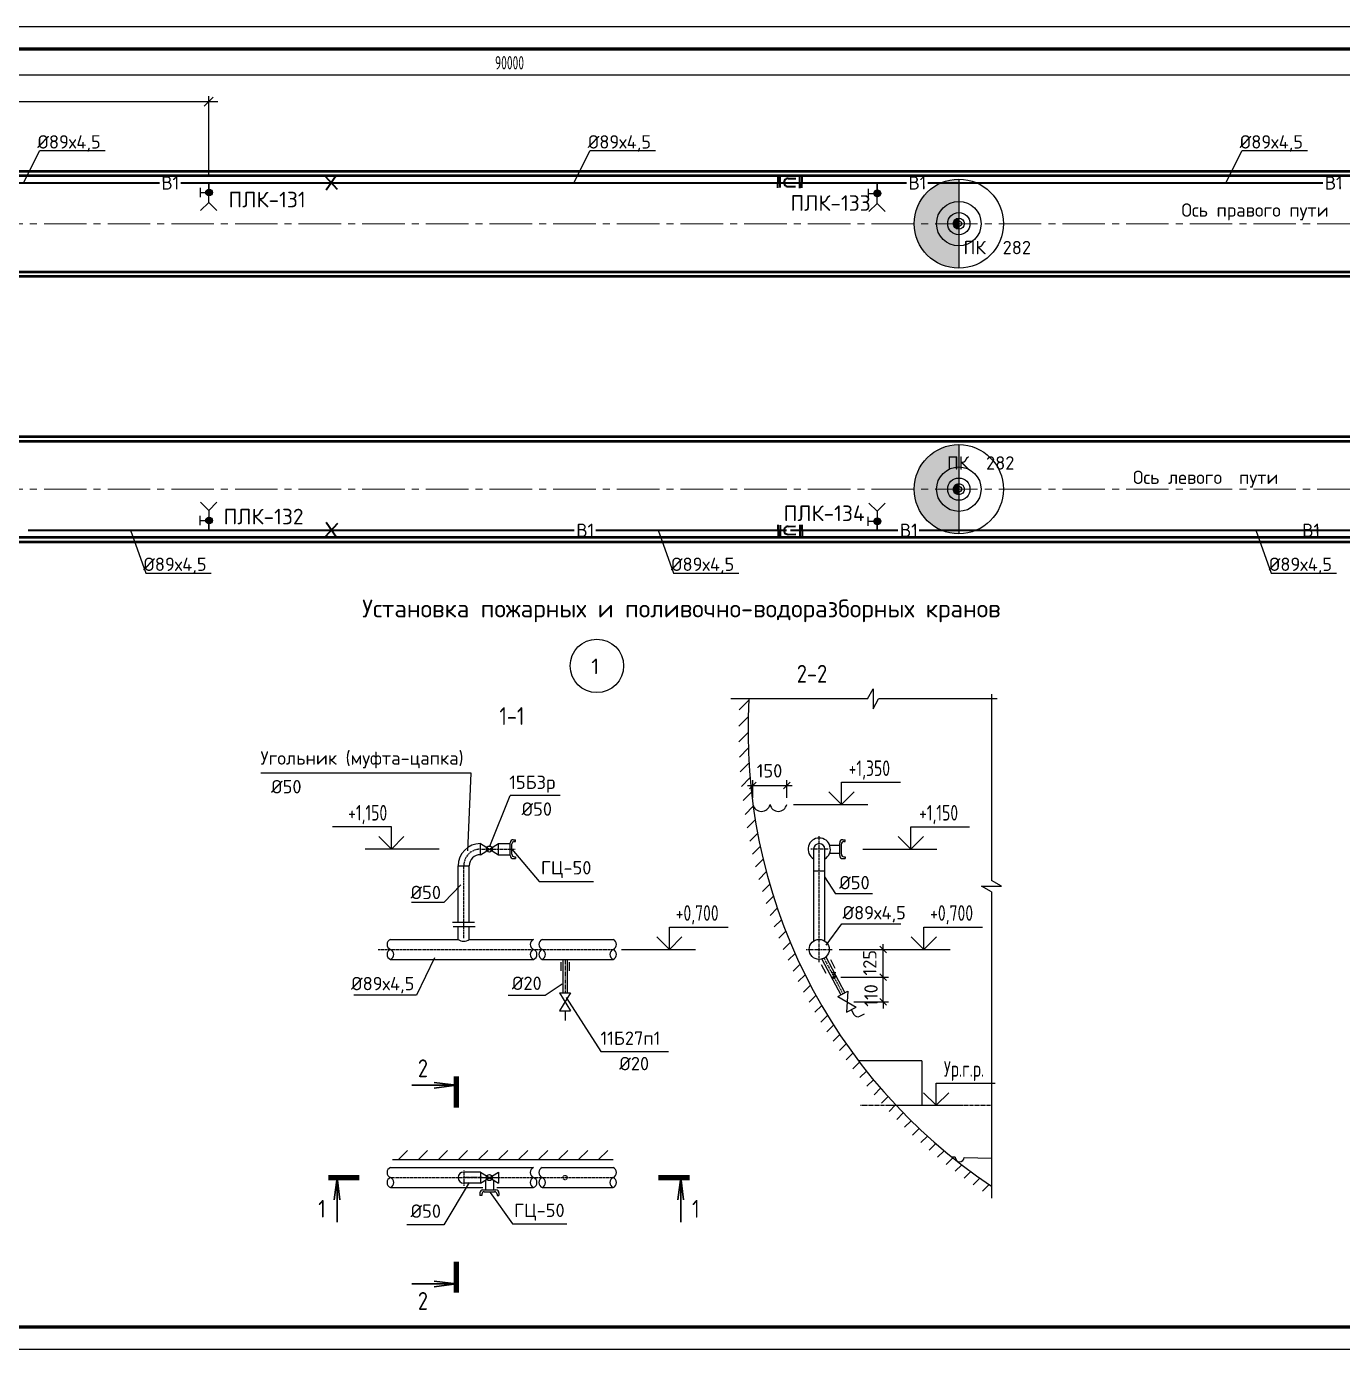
# Paper-space layout 'л2-л8' of a CAD drawing. Header units: millimetres. Extents: x 10032 to 18918, y -3051 to 627.
# Drawn here: x 10471.6 to 10767, y -2516.3 to -2219.3 of the extents above; entities that cross this region are included whole.
import ezdxf
from ezdxf.enums import TextEntityAlignment as Align

# ---------------------------------------------------------------- set-up
doc = ezdxf.new("R2010")
doc.units = ezdxf.units.MM
doc.header["$LTSCALE"] = 0.5
for name, pattern in [('CENTER', [2, 1.25, -0.25, 0.25, -0.25]), ('CENTER2', [28.575, 19.05, -3.175, 3.175, -3.175]), ('HIDDEN', [0.375, 0.25, -0.125])]:
    doc.linetypes.add(name, pattern=pattern)
for name, color, linetype in [('0 @ 1', 7, 'Continuous'), ('1_NADPIS', 7, 'Continuous'), ('3_Текст', 7, 'Continuous'), ('DIZAIN', 30, 'Continuous'), ('FORMAT', 7, 'Continuous'), ('OTMETKI', 2, 'Continuous'), ('ВК_конструкции', 7, 'Continuous'), ('ВК_надписи', 7, 'Continuous'), ('ВК_отметки', 9, 'Continuous'), ('ВК_сети', 4, 'Continuous'), ('ГТ_ПК', 2, 'Continuous'), ('ГТ_ПК @ 0.25', 2, 'Continuous'), ('ГТ_ПК @ 0.5', 2, 'Continuous'), ('ГТ_ПК @ 1', 2, 'Continuous'), ('ГТ_ПК @ 2', 2, 'Continuous'), ('ГТ_ПК @ 4', 2, 'Continuous')]:
    doc.layers.add(name, color=color, linetype=linetype)
for name, color, linetype, lineweight in [('1_fragment_plan', 7, 'Continuous', 30), ('1_PK500', 5, 'Continuous', 35), ('А_Конструкции', 4, 'Continuous', 50), ('АР_Оси', 242, 'CENTER2', 18)]:
    doc.layers.add(name, color=color, linetype=linetype, lineweight=lineweight)
doc.styles.add('ROMANS', font='romans.shx', dxfattribs={"width": 0.8, "height": 1.75})
doc.styles.add('RS-3-08', font='romans.shx', dxfattribs={"width": 0.8, "height": 3})
doc.styles.add('RS-30-06', font='romans.shx', dxfattribs={"width": 0.6, "height": 3})
doc.styles.add('Стандарт ММП', font='isocpeur.ttf')
doc.dimstyles.new('M1000', dxfattribs={"dimtxt": 3, "dimasz": 2, "dimexe": 1.2, "dimexo": 1.5, "dimgap": 1.3, "dimtad": 1, "dimdec": 0, "dimlfac": 1000, "dimrnd": 1, "dimzin": 0, "dimdsep": 46, "dimtxsty": 'RS-3-08', "dimblk1": 'OBLIQUE', "dimblk2": 'OBLIQUE', "dimsah": 1, "dimcen": 0, "dimdle": 1.2, "dimadec": 0, "dimazin": 0, "dimtfac": 1, "dimtdec": 0, "dimtmove": 2, "dimatfit": 3, "dimldrblk": 'ARCHTICK', "dimfxl": 1, "dimtolj": 1, "dimtzin": 0, "dimarcsym": 0})
doc.dimstyles.new('M200$0', dxfattribs={"dimscale": 0, "dimtxt": 3, "dimasz": 2, "dimexe": 1.2, "dimexo": 1.5, "dimgap": 1.2, "dimtad": 1, "dimdec": 0, "dimlfac": 200, "dimrnd": 1, "dimzin": 0, "dimdsep": 46, "dimtxsty": 'RS-30-06', "dimblk1": 'OBLIQUE', "dimblk2": 'OBLIQUE', "dimsah": 1, "dimcen": 2.5, "dimdle": 2, "dimclrt": 9, "dimadec": 0, "dimazin": 0, "dimtfac": 1, "dimtdec": 0, "dimtmove": 2, "dimatfit": 3, "dimldrblk": 'OBLIQUE', "dimfxl": 1.2, "dimtolj": 1, "dimtzin": 0, "dimarcsym": 0})

# ---------------------------------------------------------------- blocks, each defined once
blk = doc.blocks.new('ПК')
at = {"layer": 'ГТ_ПК'}
blk.add_hatch(color=0, dxfattribs=at).paths.add_polyline_path([(0, -2.5, 0.414214), (2.5, 0, 0.414214), (0, 2.5)])
at = {"layer": 'ГТ_ПК', "color": 0}
blk.add_line((0, -2.5), (0, 2.5), dxfattribs=at)
blk.add_circle((0, 0), 2.5, dxfattribs=at)
blk = doc.blocks.new('*U632')
at = {"layer": 'ГТ_ПК @ 0.25', "extrusion": (9.32183e-09, 7.72587e-22, 1), "xscale": 0.250000000000006, "yscale": 0.2500000000000053, "zscale": 0.2500000000000053, "rotation": 180}
blk.add_blockref('ПК', (10680.92, -2263.52, 0), dxfattribs=at)
at = {"layer": 'ГТ_ПК @ 0.5', "extrusion": (9.32183e-09, 7.72587e-22, 1), "xscale": 0.5000000000000187, "yscale": 0.5000000000000173, "zscale": 0.5000000000000173, "rotation": 180}
blk.add_blockref('ПК', (10680.92, -2263.52, 0), dxfattribs=at)
at = {"layer": 'ГТ_ПК @ 1', "extrusion": (9.32183e-09, 7.72587e-22, 1), "rotation": 179.9999999999641}
blk.add_blockref('ПК', (10680.92, -2263.52, 0), dxfattribs=at)
at = {"layer": 'ГТ_ПК @ 2', "extrusion": (9.32183e-09, 7.72587e-22, 1), "xscale": 2.000000000000075, "yscale": 2.000000000000069, "zscale": 2.000000000000069, "rotation": 180}
blk.add_blockref('ПК', (10680.92, -2263.52, 0), dxfattribs=at)
at = {"layer": 'ГТ_ПК @ 4', "extrusion": (9.32183e-09, 7.72587e-22, 1), "xscale": 4.000000000000096, "yscale": 4.000000000000085, "zscale": 4.000000000000085, "rotation": 180}
blk.add_blockref('ПК', (10680.92, -2263.52, 0), dxfattribs=at)
blk = doc.blocks.new('*U634')
at = {"layer": 'ГТ_ПК @ 0.25', "extrusion": (9.32183e-09, 7.72587e-22, 1), "xscale": 0.250000000000006, "yscale": 0.2500000000000053, "zscale": 0.2500000000000053, "rotation": 180}
blk.add_blockref('ПК', (10680.92, -2323.12, 0), dxfattribs=at)
at = {"layer": 'ГТ_ПК @ 0.5', "extrusion": (9.32183e-09, 7.72587e-22, 1), "xscale": 0.5000000000000187, "yscale": 0.5000000000000173, "zscale": 0.5000000000000173, "rotation": 180}
blk.add_blockref('ПК', (10680.92, -2323.12, 0), dxfattribs=at)
at = {"layer": 'ГТ_ПК @ 1', "extrusion": (9.32183e-09, 7.72587e-22, 1), "rotation": 179.9999999999641}
blk.add_blockref('ПК', (10680.92, -2323.12, 0), dxfattribs=at)
at = {"layer": 'ГТ_ПК @ 2', "extrusion": (9.32183e-09, 7.72587e-22, 1), "xscale": 2.000000000000075, "yscale": 2.000000000000069, "zscale": 2.000000000000069, "rotation": 180}
blk.add_blockref('ПК', (10680.92, -2323.12, 0), dxfattribs=at)
at = {"layer": 'ГТ_ПК @ 4', "extrusion": (9.32183e-09, 7.72587e-22, 1), "xscale": 4.000000000000096, "yscale": 4.000000000000085, "zscale": 4.000000000000085, "rotation": 180}
blk.add_blockref('ПК', (10680.92, -2323.12, 0), dxfattribs=at)
blk = doc.blocks.new('*U437')
at = {"layer": 'FORMAT', "color": 7, "lineweight": 25}
blk.add_lwpolyline([(0, 0), (0, 297), (1892, 297), (1892, 0), (0, 0)], dxfattribs=at)
at = {"layer": 'FORMAT', "color": 7, "lineweight": 60}
blk.add_lwpolyline([(20, 5), (20, 292), (1887, 292), (1887, 5), (20, 5)], dxfattribs=at)
blk = doc.blocks.new('RAZ')
at = {"layer": '1_fragment_plan'}
for q in [(4.96, 5.65), (4.96, 4.35), (10, 5)]:
    blk.add_line((0, 5), q, dxfattribs=at)
at = {"layer": '1_fragment_plan', "color": 4, "const_width": 1.2}
blk.add_lwpolyline([(0, 6.99), (0, 0)], dxfattribs=at)
blk = doc.blocks.new('_raznl')
at = {"layer": 'DIZAIN', "rotation": 90}
blk.add_blockref('RAZ', (0, 0), dxfattribs=at)
at = {"layer": 'DIZAIN', "color": 4, "style": 'ROMANS', "width": 0.8, "flags": 4}
blk.add_attdef('N', text='', height=4, dxfattribs=at).set_placement((-7.55, 5), align=Align.RIGHT)
blk = doc.blocks.new('_razpv')
at = {"layer": 'DIZAIN', "xscale": -1}
blk.add_blockref('RAZ', (0, 0), dxfattribs=at)
at = {"layer": 'DIZAIN', "color": 4, "style": 'ROMANS', "width": 0.8, "flags": 4}
blk.add_attdef('N', text='', height=4, dxfattribs=at).set_placement((-7.5, 8.82), align=Align.MIDDLE)
blk = doc.blocks.new('_otmp')
at = {"layer": 'ВК_отметки'}
blk.add_line((4.24, 0), (20.89, 0), dxfattribs=at)
for points in [[(15, 0), (15, 5), (28.21, 5)], [(15, 0), (17.83, 2.83)]]:
    blk.add_lwpolyline(points, dxfattribs=at)
at = {"layer": 'ВК_отметки', "linetype": 'Continuous'}
blk.add_lwpolyline([(15, 0), (12.17, 2.83)], dxfattribs=at)
at = {"layer": 'ВК_отметки', "style": 'ROMANS', "width": 0.7, "flags": 4}
blk.add_attdef('О', text='', height=3.5, dxfattribs=at).set_placement((21.25, 6.42), align=Align.CENTER)
blk = doc.blocks.new('_razg')
at = {"layer": 'DIZAIN', "color": 4, "style": 'ROMANS', "width": 0.8, "flags": 4}
blk.add_attdef('N-N', text='', height=4, dxfattribs=at).set_placement((0.14, 3.55), align=Align.MIDDLE)
blk = doc.blocks.new('_Oblique')
at = {"linetype": 'ByBlock', "lineweight": 30}
blk.add_line((-0.5, -0.5), (0.5, 0.5), dxfattribs=at)
blk = doc.blocks.new('*D100')
at = {"layer": 'Defpoints', "color": 0, "lineweight": 30, "ltscale": 0.5}
for p in [(10653.12, -2432.68), (10663.91, -2432.68), (10655.84, -2438.18)]:
    blk.add_point(p, dxfattribs=at)
at = {"layer": 'ВК_надписи', "color": 7, "lineweight": -2, "ltscale": 0.5}
for p, q in [((10663.91, -2432.68), (10663.91, -2431.18)), ((10654.62, -2432.68), (10665.11, -2432.68)), ((10663.91, -2438.18), (10663.91, -2432.68)), ((10657.34, -2438.18), (10665.11, -2438.18)), ((10663.91, -2438.18), (10663.91, -2439.68))]:
    blk.add_line(p, q, dxfattribs=at)
at = {"layer": 'ВК_надписи', "color": 7, "lineweight": -2, "ltscale": 0.5, "xscale": 1.5, "yscale": 1.5, "zscale": 1.5}
for p, rotation in [((10663.91, -2432.68), 270), ((10663.91, -2438.18), 90)]:
    blk.add_blockref('_Oblique', p, dxfattribs=dict(at, rotation=rotation))
at = {"layer": 'ВК_надписи', "color": 7, "ltscale": 0.5, "insert": (10661.21, -2436.77), "char_height": 3, "attachment_point": 5, "rotation": 90, "style": 'Стандарт ММП'}
blk.add_mtext('\\A1;110', dxfattribs=at)
blk = doc.blocks.new('*D101')
at = {"layer": 'Defpoints', "color": 0, "lineweight": 30, "ltscale": 0.5}
for p in [(10652.53, -2426.43), (10663.91, -2426.43), (10652.92, -2432.68)]:
    blk.add_point(p, dxfattribs=at)
at = {"layer": 'ВК_надписи', "color": 7, "lineweight": -2, "ltscale": 0.5}
for p, q in [((10654.03, -2426.43), (10665.11, -2426.43)), ((10663.91, -2433.88), (10663.91, -2425.23)), ((10654.42, -2432.68), (10665.11, -2432.68))]:
    blk.add_line(p, q, dxfattribs=at)
at = {"layer": 'ВК_надписи', "color": 7, "lineweight": -2, "ltscale": 0.5, "xscale": 1.5, "yscale": 1.5, "zscale": 1.5}
for p, rotation in [((10663.91, -2426.43), 90), ((10663.91, -2432.68), 270)]:
    blk.add_blockref('_Oblique', p, dxfattribs=dict(at, rotation=rotation))
at = {"layer": 'ВК_надписи', "color": 7, "ltscale": 0.5, "insert": (10660.94, -2429.42), "char_height": 3, "attachment_point": 5, "rotation": 90, "style": 'Стандарт ММП'}
blk.add_mtext('\\A1;125', dxfattribs=at)
blk = doc.blocks.new('*D144')
at = {"layer": 'Defpoints', "color": 0, "lineweight": -2}
for p, q in [((10353.07, -2230.1), (10807.07, -2230.1)), ((10355.07, -2252.83), (10355.07, -2228.9)), ((10805.07, -2252.83), (10805.07, -2228.9))]:
    blk.add_line(p, q, dxfattribs=at)
at = {"layer": 'Defpoints', "color": 0, "linetype": 'Continuous', "lineweight": 30}
for p in [(10805.07, -2230.1), (10355.07, -2254.33, 0), (10805.07, -2254.33, 0)]:
    blk.add_point(p, dxfattribs=at)
at = {"layer": 'Defpoints', "color": 0, "linetype": 'Continuous', "lineweight": -2, "xscale": 2, "yscale": 2, "zscale": 2, "rotation": 180}
blk.add_blockref('_Oblique', (10355.07, -2230.1), dxfattribs=at)
at = {"layer": 'Defpoints', "color": 0, "linetype": 'Continuous', "lineweight": -2, "xscale": 2, "yscale": 2, "zscale": 2}
blk.add_blockref('_Oblique', (10805.07, -2230.1), dxfattribs=at)
at = {"layer": 'Defpoints', "color": 9, "linetype": 'Continuous', "lineweight": 30, "insert": (10580.07, -2227.4), "char_height": 3, "attachment_point": 5, "style": 'RS-30-06'}
blk.add_mtext('\\A1;90000', dxfattribs=at)
blk = doc.blocks.new('*D145')
at = {"layer": 'Defpoints', "color": 0, "lineweight": -2}
for p, q in [((10360.57, -2236.12), (10514.57, -2236.12)), ((10362.57, -2252.83), (10362.57, -2234.92)), ((10512.57, -2252.83), (10512.57, -2234.92))]:
    blk.add_line(p, q, dxfattribs=at)
at = {"layer": 'Defpoints', "color": 0, "linetype": 'Continuous', "lineweight": 30}
for p in [(10512.57, -2236.12), (10362.57, -2254.33, 0), (10512.57, -2254.33, 0)]:
    blk.add_point(p, dxfattribs=at)
at = {"layer": 'Defpoints', "color": 0, "linetype": 'Continuous', "lineweight": -2, "xscale": 2, "yscale": 2, "zscale": 2, "rotation": 180}
blk.add_blockref('_Oblique', (10362.57, -2236.12), dxfattribs=at)
at = {"layer": 'Defpoints', "color": 0, "linetype": 'Continuous', "lineweight": -2, "xscale": 2, "yscale": 2, "zscale": 2}
blk.add_blockref('_Oblique', (10512.57, -2236.12), dxfattribs=at)
at = {"layer": 'Defpoints', "color": 9, "linetype": 'Continuous', "lineweight": 30, "insert": (10437.57, -2233.42), "char_height": 3, "attachment_point": 5, "style": 'RS-30-06'}
blk.add_mtext('\\A1;30000', dxfattribs=at)

psp = doc.layouts.new('л2-л8')

# ---------------------------------------------------------------- hatches: boundary and pattern name
at = {"layer": 'ВК_конструкции', "ltscale": 0.5}
h = psp.add_hatch(dxfattribs=at)
h.set_pattern_fill('ANSI31', scale=20, style=0)
h.set_pattern_definition([(45, (11855.343, -2188.4127), (-1.767767, 1.767767), [])])
h.paths.add_polyline_path([(10688.2609, -2482.0292), (10688.2609, -2479.5584, -0.05751116), (10666.8108, -2461.4255), (10663.9983, -2461.4255, 0.06414648)])
h.paths.add_polyline_path([(10663.9983, -2461.4255), (10666.8108, -2461.4255, -0.08615345), (10643.7683, -2426.4255), (10641.52, -2426.4255, 0.08407387)])
h.paths.add_polyline_path([(10633.5986, -2377.557), (10631.5338, -2377.557, 0.1011291), (10641.52, -2426.4255), (10643.7683, -2426.4255, -0.10294791)])
h.paths.add_polyline_path([(10633.819, -2370.2135), (10631.7504, -2370.2135, 0.01474786), (10631.5338, -2377.557), (10633.5986, -2377.557, -0.01499678)])
h = psp.add_hatch(dxfattribs=at)
h.set_pattern_fill('ANSI31', color=256, angle=90, style=0)
h.set_pattern_definition([(225, (10221.4736, -2362.7758), (-2.245064, 2.245064), [])])
h.paths.add_polyline_path([(10553.7735, -2473.6771), (10553.7735, -2471.5661), (10603.3421, -2471.5661), (10603.3421, -2473.6771)])
at = {"layer": 'ВК_сети', "ltscale": 0.5}
h = psp.add_hatch(color=5, dxfattribs=at)
h.paths.add_polyline_path([(10513.383, -2256.5116, 0.41421356), (10512.633, -2255.7616), (10512.633, -2256.5116)])
h.paths.add_polyline_path([(10513.383, -2256.5116), (10512.633, -2256.5116), (10512.633, -2257.2616, 0.41421356)])
h.paths.add_polyline_path([(10512.633, -2256.5116), (10512.633, -2255.7616, 0.58408052), (10511.9912, -2256.8996)])
h.paths.add_polyline_path([(10512.633, -2257.2616), (10512.633, -2256.5116), (10511.9912, -2256.8996, 0.26256208)])
h = psp.add_hatch(color=5, dxfattribs=at)
h.paths.add_polyline_path([(10663.3838, -2256.7129, 0.41421356), (10662.6338, -2255.9629), (10662.6338, -2256.7129)])
h.paths.add_polyline_path([(10663.3838, -2256.7129), (10662.6338, -2256.7129), (10662.6338, -2257.4629, 0.41421356)])
h.paths.add_polyline_path([(10662.6338, -2256.7129), (10662.6338, -2255.9629, 0.58408052), (10661.992, -2257.1009)])
h.paths.add_polyline_path([(10662.6338, -2257.4629), (10662.6338, -2256.7129), (10661.992, -2257.1009, 0.26256208)])
h = psp.add_hatch(color=5, dxfattribs=at)
h.paths.add_polyline_path([(10513.383, -2330.1348, -0.41421356), (10512.633, -2330.8848), (10512.633, -2330.1348)])
h.paths.add_polyline_path([(10513.383, -2330.1348), (10512.633, -2330.1348), (10512.633, -2329.3848, -0.41421356)])
h.paths.add_polyline_path([(10512.633, -2330.1348), (10512.633, -2330.8848, -0.58408052), (10511.9912, -2329.7468)])
h.paths.add_polyline_path([(10512.633, -2329.3848), (10512.633, -2330.1348), (10511.9912, -2329.7468, -0.26256208)])
h = psp.add_hatch(color=5, dxfattribs=at)
h.paths.add_polyline_path([(10663.3838, -2330.3361, -0.41421356), (10662.6338, -2331.0861), (10662.6338, -2330.3361)])
h.paths.add_polyline_path([(10663.3838, -2330.3361), (10662.6338, -2330.3361), (10662.6338, -2329.5861, -0.41421356)])
h.paths.add_polyline_path([(10662.6338, -2330.3361), (10662.6338, -2331.0861, -0.58408052), (10661.992, -2329.9481)])
h.paths.add_polyline_path([(10662.6338, -2329.5861), (10662.6338, -2330.3361), (10661.992, -2329.9481, -0.26256208)])

# ---------------------------------------------------------------- linework, layer by layer
at = {"layer": 'А_Конструкции'}
for p, q in [((10077.1006, -2251.7219), (11009.9963, -2251.7219)), ((10077.1006, -2252.7219), (11009.9963, -2252.7219)), ((10077.1006, -2274.3219), (11009.9963, -2274.3219)), ((10077.1006, -2275.3219), (11009.9963, -2275.3219)), ((10077.1006, -2311.3219), (11009.9963, -2311.3219)), ((10077.1006, -2312.3219), (11009.9963, -2312.3219)), ((10077.1006, -2333.9219), (11009.9963, -2333.9219)), ((10077.1006, -2334.9219), (11009.9963, -2334.9219))]:
    psp.add_line(p, q, dxfattribs=at)
at = {"layer": 'АР_Оси', "color": 7}
for p, q in [((10075.5441, -2263.5219), (11008.4398, -2263.5219)), ((10075.5441, -2323.1219), (11008.4398, -2323.1219))]:
    psp.add_line(p, q, dxfattribs=at)
at = {"layer": 'ВК_конструкции', "ltscale": 0.5}
for p, q in [((10660.4113, -2370.2135), (10661.6607, -2367.9713)), ((10661.6607, -2367.9713), (10661.6607, -2372.4558)), ((10661.6607, -2372.4558), (10662.9102, -2370.2135)), ((10688.2609, -2392.5085), (10688.2609, -2410.9909)), ((10690.5032, -2412.2404), (10688.2609, -2410.9909)), ((10688.2609, -2413.4898), (10686.0187, -2412.2404)), ((10686.0187, -2412.2404), (10690.5032, -2412.2404)), ((10688.2609, -2413.4898), (10688.2609, -2431.1187)), ((10603.3421, -2473.6771), (10553.7735, -2473.6771))]:
    psp.add_line(p, q, dxfattribs=at)
at = {"layer": 'ВК_конструкции', "color": 7, "ltscale": 0.5}
for p, q in [((10688.2609, -2369.1301), (10688.2609, -2410.9909)), ((10660.4113, -2370.2135), (10629.7378, -2370.2135)), ((10689.562, -2370.2135), (10662.9102, -2370.2135)), ((10688.2609, -2413.4898), (10688.2609, -2482.258))]:
    psp.add_line(p, q, dxfattribs=at)
at = {"layer": 'ВК_конструкции'}
for p, q in [((10672.5829, -2451.4255), (10658.3761, -2451.4255)), ((10672.5829, -2451.4255), (10672.5829, -2461.4255)), ((10680.099, -2473.0811), (10679.3839, -2473.0614)), ((10682.0983, -2473.1363), (10688.2609, -2473.3063))]:
    psp.add_line(p, q, dxfattribs=at)
at = {"layer": 'ВК_конструкции', "color": 7, "linetype": 'CENTER', "ltscale": 0.2}
psp.add_line((10658.8356, -2461.4255), (10688.2609, -2461.4255), dxfattribs=at)
at = {"layer": 'ВК_конструкции', "color": 7, "ltscale": 0.5}
psp.add_arc((10756.0986, -2377.557), 122.5, 176.563248, 236.373463, dxfattribs=at)
at = {"layer": 'ВК_конструкции'}
psp.add_arc((10681.0986, -2473.1087), 1, 178.419828, 358.419828, dxfattribs=at)
at = {"layer": 'ВК_надписи'}
for p, q in [((10470.9949, -2254.3303, 0), (10474.6547, -2247.1326, 0)), ((10474.6547, -2247.1326, 0), (10489.2941, -2247.1326, 0)), ((10594.5258, -2254.3303, 0), (10598.1855, -2247.1326, 0)), ((10598.1855, -2247.1326, 0), (10612.825, -2247.1326, 0)), ((10740.862, -2254.3303, 0), (10744.5218, -2247.1326, 0)), ((10744.5218, -2247.1326, 0), (10759.1612, -2247.1326, 0)), ((10494.9761, -2332.3135, 0), (10498.4283, -2341.9446, 0)), ((10613.4129, -2332.3135, 0), (10616.8652, -2341.9446, 0)), ((10747.5968, -2332.3135, 0), (10751.0491, -2341.9446, 0)), ((10498.4283, -2341.9446, 0), (10513.0678, -2341.9446, 0)), ((10616.8652, -2341.9446, 0), (10631.5046, -2341.9446, 0)), ((10751.0491, -2341.9446, 0), (10765.6885, -2341.9446, 0))]:
    psp.add_line(p, q, dxfattribs=at)
at = {"layer": 'ВК_надписи', "ltscale": 0.5}
for p, q in [((10571.4667, -2386.8448), (10524.2758, -2386.8448)), ((10570.7512, -2404.2901), (10571.4667, -2386.8448)), ((10575.6556, -2403.2377), (10580.1794, -2391.8715)), ((10591.4578, -2391.8715), (10580.1794, -2391.8715)), ((10580.6081, -2403.9255), (10586.7216, -2411.1602)), ((10586.7216, -2411.1602), (10598.9446, -2411.1602)), ((10650.7822, -2410.1149), (10653.2737, -2413.9697)), ((10569.1348, -2411.956), (10565.3376, -2415.8648)), ((10661.5531, -2413.9697), (10653.2737, -2413.9697)), ((10565.3376, -2415.8648), (10558.0408, -2415.8648)), ((10651.1723, -2425.5065), (10654.675, -2420.7221)), ((10654.675, -2420.7221), (10667.879, -2420.7221)), ((10563.2637, -2428.3462), (10559.1779, -2436.6941)), ((10591.8716, -2434.221), (10588.0743, -2436.7483)), ((10559.1779, -2436.6941), (10545.1352, -2436.6941)), ((10588.0743, -2436.7483), (10579.7949, -2436.7483)), ((10592.8058, -2437.2135), (10600.5576, -2449.3464)), ((10600.5576, -2449.3464), (10615.7699, -2449.3464)), ((10571.0177, -2478.7457), (10565.3376, -2488.2462)), ((10575.7417, -2480.9637), (10580.7104, -2488.0636)), ((10565.3376, -2488.2462), (10557.0581, -2488.2462)), ((10580.7104, -2488.0636), (10592.9334, -2488.0636))]:
    psp.add_line(p, q, dxfattribs=at)
at = {"layer": 'ВК_надписи', "color": 7, "ltscale": 0.5}
for p, q in [((10633.4972, -2389.6237), (10643.4927, -2389.6237)), ((10634.6972, -2392.4255), (10634.6972, -2388.4237)), ((10642.2927, -2392.4255), (10642.2927, -2388.4237))]:
    psp.add_line(p, q, dxfattribs=at)
at = {"layer": 'ВК_надписи', "ltscale": 0.5}
psp.add_circle((10599.6842, -2362.7858), 6, dxfattribs=at)
at = {"layer": 'ВК_сети', "color": 5, "lineweight": 40, "ltscale": 0.5}
for p, q in [((10541.4487, -2255.8261, 0), (10538.6925, -2252.8345, 0)), ((10541.2042, -2252.6417, 0), (10538.937, -2256.019, 0)), ((10640.307, -2255.4878, 0), (10640.3374, -2253.0053, 0)), ((10640.8034, -2255.4277, 0), (10640.8338, -2252.9452, 0)), ((10642.6485, -2253.3775, 0), (10644.3193, -2253.398, 0)), ((10645.2066, -2255.5479, 0), (10645.237, -2253.0653, 0)), ((10645.7029, -2255.4878, 0), (10645.7334, -2253.0053, 0)), ((10642.6265, -2255.1724, 0), (10644.2973, -2255.1929, 0)), ((10541.4487, -2330.8177, 0), (10538.6925, -2333.8093, 0)), ((10541.2042, -2334.0021, 0), (10538.937, -2330.6248, 0)), ((10640.307, -2331.156, 0), (10640.3374, -2333.6385, 0)), ((10640.8034, -2331.216, 0), (10640.8338, -2333.6985, 0)), ((10645.2066, -2331.0959, 0), (10645.237, -2333.5784, 0)), ((10645.7029, -2331.156, 0), (10645.7334, -2333.6385, 0)), ((10642.6265, -2331.4714, 0), (10644.2973, -2331.4509, 0)), ((10642.6485, -2333.2663, 0), (10644.3193, -2333.2458, 0))]:
    psp.add_line(p, q, dxfattribs=at)
at = {"layer": 'ВК_сети', "color": 5, "ltscale": 0.5}
for p, q in [((10510.6034, -2255.4799, 0), (10510.6034, -2257.5418, 0)), ((10510.6034, -2256.5108, 0), (10512.633, -2256.5108, 0)), ((10512.5714, -2258.7704, 0), (10512.5714, -2254.3316, 0)), ((10660.6042, -2255.6812, 0), (10660.6042, -2257.743, 0)), ((10660.6042, -2256.7121, 0), (10662.6338, -2256.7121, 0)), ((10662.5722, -2258.9717, 0), (10662.5722, -2254.5329, 0)), ((10512.5714, -2258.7704, 0), (10510.7472, -2260.5946, 0)), ((10512.5714, -2258.7704, 0), (10514.3956, -2260.5946, 0)), ((10662.5722, -2258.9717, 0), (10660.748, -2260.7959, 0)), ((10662.5722, -2258.9717, 0), (10664.3964, -2260.7959, 0)), ((10512.5714, -2327.876, 0), (10510.7472, -2326.0518, 0)), ((10512.5714, -2327.876, 0), (10514.3956, -2326.0518, 0)), ((10512.5714, -2327.876, 0), (10512.5714, -2332.3148, 0)), ((10662.5722, -2328.0773, 0), (10660.748, -2326.2531, 0)), ((10662.5722, -2328.0773, 0), (10664.3964, -2326.2531, 0)), ((10662.5722, -2328.0773, 0), (10662.5722, -2332.5161, 0)), ((10510.6034, -2331.1665, 0), (10510.6034, -2329.1046, 0)), ((10510.6034, -2330.1356, 0), (10512.633, -2330.1356, 0)), ((10660.6042, -2331.3678, 0), (10660.6042, -2329.3059, 0)), ((10660.6042, -2330.3368, 0), (10662.6338, -2330.3368, 0)), ((10573.5469, -2405.1755), (10577.5856, -2402.6755)), ((10573.5469, -2402.6755), (10577.5856, -2405.1755)), ((10573.5469, -2405.1755), (10573.5469, -2402.6755)), ((10577.5856, -2405.1755), (10577.5856, -2402.6755)), ((10580.2296, -2405.3749), (10580.2296, -2402.4762)), ((10580.9046, -2401.8012), (10581.4435, -2401.8012)), ((10581.1481, -2402.226), (10581.4435, -2402.226)), ((10581.4435, -2402.226), (10581.4435, -2401.8012)), ((10654.1753, -2405.3749), (10654.1753, -2402.4762)), ((10654.8503, -2401.8012), (10655.3892, -2401.8012)), ((10655.0938, -2402.226), (10655.3892, -2402.226)), ((10655.3892, -2402.226), (10655.3892, -2401.8012)), ((10580.6081, -2405.085), (10580.6081, -2402.766)), ((10581.1481, -2405.625), (10581.4435, -2405.625)), ((10581.4435, -2405.625), (10581.4435, -2406.0499)), ((10651.9306, -2403.0519), (10654.1753, -2403.0519)), ((10651.9306, -2404.7991), (10654.1753, -2404.7991)), ((10654.5538, -2405.085), (10654.5538, -2402.766)), ((10655.0938, -2405.625), (10655.3892, -2405.625)), ((10655.3892, -2405.625), (10655.3892, -2406.0499)), ((10580.9046, -2406.0499), (10581.4435, -2406.0499)), ((10654.8503, -2406.0499), (10655.3892, -2406.0499)), ((10591.5917, -2429.32), (10591.5917, -2431.2238)), ((10593.4966, -2429.32), (10593.4966, -2431.2238)), ((10652.093, -2428.7337), (10653.1121, -2430.6477)), ((10650.0451, -2429.8334), (10651.0642, -2431.7474)), ((10591.2836, -2436.1561), (10593.7836, -2436.1561)), ((10591.2836, -2436.1561), (10593.7836, -2440.1949)), ((10593.7836, -2436.1561), (10591.2836, -2440.1949)), ((10653.7915, -2436.9805), (10655.9982, -2435.8056)), ((10653.7915, -2436.9805), (10657.8962, -2439.3706)), ((10655.9982, -2435.8056), (10655.6895, -2440.5455)), ((10591.2836, -2440.1949), (10593.7836, -2440.1949)), ((10655.6895, -2440.5455), (10657.8962, -2439.3706)), ((10656.7929, -2439.958), (10657.3701, -2441.0421)), ((10658.7227, -2441.4548), (10659.7655, -2440.8996)), ((10573.5469, -2476.3999), (10573.5469, -2478.8999)), ((10573.5469, -2478.8999), (10577.5856, -2476.3999)), ((10573.5469, -2476.3999), (10577.5856, -2478.8999)), ((10577.5856, -2476.3999), (10577.5856, -2478.8999)), ((10574.6927, -2478.1907), (10574.6927, -2480.4353)), ((10576.4399, -2478.1907), (10576.4399, -2480.4353)), ((10573.4419, -2481.1103), (10573.4419, -2481.6492)), ((10573.8668, -2481.6492), (10573.4419, -2481.6492)), ((10573.8668, -2481.3538), (10573.8668, -2481.6492)), ((10574.1169, -2480.4353), (10577.0156, -2480.4353)), ((10574.4068, -2480.8138), (10576.7257, -2480.8138)), ((10577.2657, -2481.3538), (10577.2657, -2481.6492)), ((10577.2657, -2481.6492), (10577.6906, -2481.6492)), ((10577.6906, -2481.1103), (10577.6906, -2481.6492))]:
    psp.add_line(p, q, dxfattribs=at)
at = {"layer": 'ВК_сети', "color": 1, "lineweight": 30, "ltscale": 0.5, "extrusion": (-3.27269e-07, 1.1423e-06, 1)}
for p, q in [((10512.5714, -2254.3316, 0), (10512.5714, -2257.2865, 0)), ((10662.5722, -2254.5329, 0), (10662.5722, -2257.4878, 0))]:
    psp.add_line(p, q, dxfattribs=at)
at = {"layer": 'ВК_сети', "color": 1, "lineweight": 30, "ltscale": 0.5, "extrusion": (-3.27269e-07, -1.1423e-06, 1)}
for p, q in [((10512.5714, -2332.3148, 0), (10512.5714, -2329.3599, 0)), ((10662.5722, -2332.5161, 0), (10662.5722, -2329.5612, 0))]:
    psp.add_line(p, q, dxfattribs=at)
at = {"layer": 'ВК_сети', "ltscale": 0.5}
for p, q in [((10577.5856, -2402.6755), (10580.2296, -2402.6755)), ((10577.5856, -2405.1755), (10580.2296, -2405.1755)), ((10648.3382, -2403.9255), (10648.3382, -2424.5547)), ((10650.8382, -2424.5547), (10650.8382, -2403.9255)), ((10568.5469, -2420.2986), (10568.5469, -2407.6755)), ((10568.5469, -2407.6755), (10571.0469, -2407.6755)), ((10571.0469, -2420.2986), (10571.0469, -2407.6755)), ((10648.3382, -2408.7789), (10650.8382, -2408.7789)), ((10568.5469, -2424.1755), (10568.5469, -2421.2898)), ((10571.0469, -2424.1755), (10571.0469, -2421.2898)), ((10553.3421, -2424.1755), (10568.5469, -2424.1755)), ((10571.0469, -2424.1755), (10585.4691, -2424.1755)), ((10587.3975, -2424.1755), (10603.3421, -2424.1755)), ((10553.3421, -2428.6755), (10585.4691, -2428.6755)), ((10587.3975, -2428.6755), (10603.3421, -2428.6755)), ((10652.5156, -2431.6525), (10653.3155, -2431.6525)), ((10652.9155, -2432.4755), (10652.9155, -2431.6525)), ((10592.5336, -2440.1949), (10592.5336, -2442.4231)), ((10553.3421, -2475.3999), (10585.4691, -2475.3999)), ((10587.3975, -2475.3999), (10603.3421, -2475.3999)), ((10553.3421, -2479.8999), (10574.0609, -2479.8999)), ((10577.2098, -2479.8999), (10585.4691, -2479.8999)), ((10587.3975, -2479.8999), (10603.3421, -2479.8999))]:
    psp.add_line(p, q, dxfattribs=at)
at = {"layer": 'ВК_сети', "color": 7, "linetype": 'CENTER', "ltscale": 0.4}
for p, q in [((10649.5882, -2429.3182), (10649.5882, -2401.0268)), ((10573.5469, -2403.9255), (10581.3108, -2403.9255)), ((10569.7969, -2423.9255), (10569.7969, -2407.6755)), ((10550.6023, -2426.4255), (10603.3421, -2426.4255)), ((10650.6454, -2428.4117), (10654.8948, -2436.393)), ((10553.3421, -2477.6499), (10603.3421, -2477.6499))]:
    psp.add_line(p, q, dxfattribs=at)
at = {"layer": 'ВК_сети', "color": 7, "linetype": 'CENTER', "ltscale": 0.2}
for p, q in [((10651.5802, -2403.9255), (10647.7347, -2403.9255)), ((10646.6588, -2426.4255), (10652.534, -2426.4255)), ((10592.5336, -2428.6755), (10592.5336, -2436.1561)), ((10569.7969, -2476.0467), (10569.7969, -2479.4717)), ((10573.899, -2477.6499), (10569.7969, -2477.6499)), ((10573.5469, -2477.6499), (10577.9306, -2477.6499))]:
    psp.add_line(p, q, dxfattribs=at)
at = {"layer": 'ВК_сети'}
for p, q in [((10567.2605, -2420.2986), (10572.2259, -2420.2986)), ((10567.3928, -2421.2898), (10572.3581, -2421.2898))]:
    psp.add_line(p, q, dxfattribs=at)
at = {"layer": 'ВК_сети', "color": 9, "ltscale": 0.5}
for p, q in [((10592.0336, -2428.6755), (10592.0336, -2436.1561)), ((10593.0336, -2428.6755), (10593.0336, -2436.1561)), ((10650.1776, -2428.597), (10654.4535, -2436.628)), ((10651.0603, -2428.1271), (10655.3362, -2436.158)), ((10573.5469, -2476.3999), (10569.7969, -2476.3999)), ((10573.5469, -2478.8999), (10569.7969, -2478.8999))]:
    psp.add_line(p, q, dxfattribs=at)
at = {"layer": 'ВК_сети', "color": 2, "lineweight": 40, "ltscale": 0.5, "elevation": 0}
for points in [[(10356.4939, -2254.3303), (10501.4823, -2254.3303)], [(10506.2825, -2254.3303), (10642.2218, -2254.3303)], [(10642.2218, -2254.3303), (10669.1742, -2254.3303)], [(10673.9745, -2254.3303), (10762.6213, -2254.3303)], [(10472.0231, -2332.3135), (10594.6156, -2332.3135)], [(10599.4158, -2332.3135), (10642.2231, -2332.3135)], [(10643.1093, -2332.3135), (10667.2518, -2332.3135)], [(10672.052, -2332.3135), (10784.578, -2332.3135)]]:
    psp.add_lwpolyline(points, dxfattribs=at)
at = {"layer": 'ВК_сети', "color": 5, "ltscale": 0.5, "const_width": 0.4}
psp.add_lwpolyline([(10652.7155, -2432.6755, 1), (10653.1155, -2432.6755, 1)], format="xyb", close=True, dxfattribs=at)
at = {"layer": 'ВК_сети', "color": 5, "ltscale": 0.5}
for centre, radius in [((10512.633, -2256.5116, 0), 0.75), ((10662.6338, -2256.7129, 0), 0.75), ((10512.633, -2330.1348, 0), 0.75), ((10662.6338, -2330.3361, 0), 0.75), ((10575.5663, -2403.9255), 0.6936), ((10575.5663, -2477.6499), 0.6936)]:
    psp.add_circle(centre, radius, dxfattribs=at)
at = {"layer": 'ВК_сети', "ltscale": 0.5}
psp.add_circle((10649.5882, -2426.4255), 2.25, dxfattribs=at)
at = {"layer": 'ВК_сети', "color": 5, "linetype": 'HIDDEN', "ltscale": 0.1}
psp.add_circle((10592.5336, -2477.6499), 0.5, dxfattribs=at)
at = {"layer": 'ВК_сети', "color": 5, "lineweight": 40, "ltscale": 0.5}
for centre, start, end in [((10642.5706, -2254.2741, 0), 85.038167, 273.557419), ((10642.5706, -2332.3697, 0), 86.442581, 274.961833)]:
    psp.add_arc(centre, 0.9, start, end, dxfattribs=at)
at = {"layer": 'ВК_сети', "color": 5, "ltscale": 0.5}
for centre, radius, start, end in [((10636.6199, -2393.477), 1.9744, 193.131529, 346.868471), ((10640.4177, -2393.5357), 1.9151, 191.745525, 348.254475), ((10580.9046, -2402.4762), 0.675, 90, 180), ((10581.1481, -2402.766), 0.54, 90, 180), ((10649.5882, -2403.9255), 2.5, 300, 240), ((10654.8503, -2402.4762), 0.675, 90, 180), ((10655.0938, -2402.766), 0.54, 90, 180), ((10580.9046, -2405.3749), 0.675, 180, 270), ((10581.1481, -2405.085), 0.54, 180, 270), ((10654.8503, -2405.3749), 0.675, 180, 270), ((10655.0938, -2405.085), 0.54, 180, 270), ((10553.7997, -2425.3005), 1.2145, 112.136408, 247.863592), ((10553.7997, -2427.5505), 1.2145, 112.136408, 247.863592), ((10552.8844, -2427.5505), 1.2145, 292.136408, 67.863592), ((10585.9267, -2425.3005), 1.2145, 112.136408, 247.863592), ((10585.9267, -2427.5505), 1.2145, 112.136408, 247.863592), ((10585.0114, -2427.5505), 1.2145, 292.136408, 67.863592), ((10587.8552, -2425.3005), 1.2145, 112.136408, 247.863592), ((10587.8552, -2427.5505), 1.2145, 112.136408, 247.863592), ((10586.9399, -2427.5505), 1.2145, 292.136408, 67.863592), ((10603.7997, -2427.5505), 1.2145, 112.136408, 247.863592), ((10602.8844, -2425.3005), 1.2145, 292.136408, 67.863592), ((10602.8844, -2427.5505), 1.2145, 292.136408, 67.863592), ((10658.2528, -2440.5721), 1, 208.031728, 298.031728), ((10553.7997, -2476.5249), 1.2145, 112.136408, 247.863592), ((10585.9267, -2476.5249), 1.2145, 112.136408, 247.863592), ((10587.8552, -2476.5249), 1.2145, 112.136408, 247.863592), ((10602.8844, -2476.5249), 1.2145, 292.136408, 67.863592), ((10553.7997, -2478.7749), 1.2145, 112.136408, 247.863592), ((10552.8844, -2478.7749), 1.2145, 292.136408, 67.863592), ((10585.9267, -2478.7749), 1.2145, 112.136408, 247.863592), ((10585.0114, -2478.7749), 1.2145, 292.136408, 67.863592), ((10587.8552, -2478.7749), 1.2145, 112.136408, 247.863592), ((10586.9399, -2478.7749), 1.2145, 292.136408, 67.863592), ((10603.7997, -2478.7749), 1.2145, 112.136408, 247.863592), ((10602.8844, -2478.7749), 1.2145, 292.136408, 67.863592), ((10574.1169, -2481.1103), 0.675, 90, 180), ((10574.4068, -2481.3538), 0.54, 90, 180), ((10576.7257, -2481.3538), 0.54, 0, 90), ((10577.0156, -2481.1103), 0.675, 0, 90)]:
    psp.add_arc(centre, radius, start, end, dxfattribs=at)
at = {"layer": 'ВК_сети', "ltscale": 0.5}
for centre, radius, start, end in [((10573.5469, -2407.6755), 5, 90, 180), ((10649.5882, -2403.9255), 1.25, 0, 180), ((10573.5469, -2407.6755), 2.5, 90, 180), ((10569.7969, -2422.5651), 2.0386, 232.181303, 307.818697)]:
    psp.add_arc(centre, radius, start, end, dxfattribs=at)
at = {"layer": 'ВК_сети', "color": 7, "linetype": 'CENTER', "ltscale": 0.4}
psp.add_arc((10573.5469, -2407.6755), 3.75, 90, 180, dxfattribs=at)
at = {"layer": 'ВК_сети', "color": 9, "ltscale": 0.5}
psp.add_arc((10569.7969, -2477.6499), 1.25, 90, 270, dxfattribs=at)

# ---------------------------------------------------------------- block references
at = {"layer": '0 @ 1', "ltscale": 0.5}
psp.add_blockref('*U437', (10041.7584, -2516.2519), dxfattribs=at)
at = {"layer": 'ВК_надписи', "ltscale": 0.5}
ref = psp.add_blockref('_razg', (10647.8297, -2368.1101), dxfattribs=at)
ref.add_attrib('N-N', '2-2', dxfattribs={"layer": 'DIZAIN', "color": 5, "height": 4, "style": 'ROMANS', "width": 0.8}).set_placement((10647.9663, -2364.5577), align=Align.MIDDLE)
ref = psp.add_blockref('_razg', (10580.4728, -2377.6031), dxfattribs=at)
ref.add_attrib('N-N', '1-1', dxfattribs={"layer": 'DIZAIN', "color": 5, "height": 4, "style": 'ROMANS', "width": 0.8}).set_placement((10580.6094, -2374.0507), align=Align.MIDDLE)
at = {"layer": 'ВК_надписи', "color": 7, "ltscale": 0.5, "xscale": 1.5, "yscale": 1.5, "zscale": 1.5, "rotation": 180}
psp.add_blockref('_Oblique', (10634.6972, -2389.6237), dxfattribs=at)
at = {"layer": 'ВК_надписи', "color": 7, "ltscale": 0.5, "xscale": 1.5, "yscale": 1.5, "zscale": 1.5}
psp.add_blockref('_Oblique', (10642.2927, -2389.6237), dxfattribs=at)
at = {"layer": 'ВК_надписи', "ltscale": 0.5}
ref = psp.add_blockref('_razpv', (10568.1366, -2461.9279), dxfattribs=at)
ref.add_attrib('N', '2', dxfattribs={"layer": 'DIZAIN', "color": 5, "height": 4, "style": 'ROMANS', "width": 0.8}).set_placement((10560.6392, -2453.1126), align=Align.MIDDLE)
ref = psp.add_blockref('_raznl', (10546.3619, -2477.6499), dxfattribs=dict(at, xscale=-1, rotation=180))
ref.add_attrib('N', '1', dxfattribs={"layer": 'DIZAIN', "color": 5, "height": 4, "style": 'ROMANS', "width": 0.8}).set_placement((10538.8124, -2486.654), align=Align.RIGHT)
ref = psp.add_blockref('_raznl', (10613.4976, -2477.6499), dxfattribs=dict(at, rotation=180))
ref.add_attrib('N', '1', dxfattribs={"layer": 'DIZAIN', "color": 5, "height": 4, "style": 'ROMANS', "width": 0.8}).set_placement((10622.7233, -2486.654), align=Align.RIGHT)
ref = psp.add_blockref('_razpv', (10568.1366, -2496.5267), dxfattribs=dict(at, xscale=-1, rotation=180))
ref.add_attrib('N', '2', dxfattribs={"layer": 'DIZAIN', "color": 5, "height": 4, "style": 'ROMANS', "width": 0.8}).set_placement((10560.6392, -2505.342), align=Align.MIDDLE)
at = {"layer": 'ВК_отметки', "ltscale": 0.5}
ref = psp.add_blockref('_otmp', (10639.5914, -2393.9255), dxfattribs=at)
ref.add_attrib('О', '+1,350', dxfattribs={"layer": 'OTMETKI', "color": 9, "height": 3.5, "style": 'ROMANS', "width": 0.7}).set_placement((10660.8372, -2387.5089), align=Align.CENTER)
at = {"layer": 'ВК_отметки', "ltscale": 0.2}
ref = psp.add_blockref('_otmp', (10568.5469, -2403.9255), dxfattribs=dict(at, xscale=-1))
ref.add_attrib('О', '+1,150', dxfattribs={"layer": 'OTMETKI', "color": 9, "height": 3.5, "style": 'ROMANS', "width": 0.7}).set_placement((10548.2344, -2397.5089), align=Align.CENTER)
at = {"layer": 'ВК_отметки', "ltscale": 0.5}
ref = psp.add_blockref('_otmp', (10655.1303, -2403.9255), dxfattribs=at)
ref.add_attrib('О', '+1,150', dxfattribs={"layer": 'OTMETKI', "color": 9, "height": 3.5, "style": 'ROMANS', "width": 0.7}).set_placement((10676.3761, -2397.5089), align=Align.CENTER)
ref = psp.add_blockref('_otmp', (10600.9444, -2426.4255), dxfattribs=at)
ref.add_attrib('О', '+0,700', dxfattribs={"layer": 'OTMETKI', "color": 9, "height": 3.5, "style": 'ROMANS', "width": 0.7}).set_placement((10622.1901, -2420.0089), align=Align.CENTER)
ref = psp.add_blockref('_otmp', (10658.0581, -2426.4255), dxfattribs=at)
ref.add_attrib('О', '+0,700', dxfattribs={"layer": 'OTMETKI', "color": 9, "height": 3.5, "style": 'ROMANS', "width": 0.7}).set_placement((10679.3038, -2420.0089), align=Align.CENTER)
ref = psp.add_blockref('_otmp', (10660.8514, -2461.4255), dxfattribs=at)
ref.add_attrib('О', 'Ур.г.р.', dxfattribs={"layer": 'OTMETKI', "color": 9, "height": 3.5, "style": 'ROMANS', "width": 0.7}).set_placement((10682.0971, -2455.0089), align=Align.CENTER)
at = {"layer": 'ГТ_ПК', "color": 6, "linetype": 'Continuous', "lineweight": 120}
for name in ['*U632', '*U634']:
    psp.add_blockref(name, (0, 0), dxfattribs=at)

# ---------------------------------------------------------------- texts
at = {"layer": '1_NADPIS', "linetype": 'Continuous', "style": 'Стандарт ММП'}
for s, p in [('ПЛК-131', (10516.9999, -2259.8587, 0)), ('ПЛК-133', (10643.1051, -2260.6421, 0)), ('ПЛК-132', (10515.883, -2331.0168, 0)), ('ПЛК-134', (10641.59, -2330.2782, 0))]:
    psp.add_text(s, height=3.5, rotation=360, dxfattribs=at).set_placement(p)
at = {"layer": '1_PK500', "style": 'Стандарт ММП'}
for p in [(10501.9477, -2255.8933), (10669.6396, -2255.8933), (10763.0867, -2255.8933), (10595.081, -2333.8765), (10667.7172, -2333.8765), (10758.0143, -2333.8765)]:
    psp.add_text('В1', height=3, rotation=0.560426, dxfattribs=at).set_placement(p)
at = {"layer": '3_Текст', "color": 255, "style": 'Стандарт ММП'}
for s, p in [('Ось правого пути', (10730.8897, -2261.9609)), ('Ось левого  пути', (10719.9966, -2321.9535, -0.0004))]:
    psp.add_text(s, height=3, dxfattribs=at).set_placement(p)
at = {"layer": 'ВК_надписи', "lineweight": 30, "ltscale": 0.5, "style": 'Стандарт ММП'}
for p in [(10474.0938, -2246.6614, 0), (10597.6246, -2246.6614, 0), (10743.9609, -2246.6614, 0), (10497.8675, -2341.4734, 0), (10616.3043, -2341.4734, 0), (10750.4882, -2341.4734, 0)]:
    psp.add_text('%%C89х4,5', height=3, dxfattribs=at).set_placement(p)
at = {"layer": 'ВК_надписи', "color": 9, "ltscale": 0.5, "style": 'Стандарт ММП'}
psp.add_text('Установка пожарных и поливочно-водоразборных кранов', height=4, dxfattribs=at).set_placement((10546.9903, -2351.907))
at = {"layer": 'ВК_надписи', "ltscale": 0.5, "style": 'Стандарт ММП'}
for s, height, p in [('1', 3.5, (10598.4188, -2364.6596)), ('Угольник (муфта-цапка)', 3, (10524.183, -2384.9625)), ('15Б3р', 3, (10580.0062, -2390.4191)), ('%%C50', 3, (10526.5511, -2391.4059)), ('%%C50', 3, (10582.7711, -2396.4326)), ('ГЦ-50', 3, (10587.1171, -2409.599)), ('%%C50', 3, (10654.0722, -2412.9422)), ('%%C50', 3, (10557.8567, -2415.1518)), ('%%C89х4,5', 3, (10654.8136, -2419.6946)), ('%%C89х4,5', 3, (10544.5023, -2435.6037)), ('%%C20', 3, (10580.5934, -2435.5305)), ('11Б27п1', 3, (10600.4934, -2447.858)), ('%%C20', 3, (10604.7034, -2453.5642)), ('%%C50', 3, (10557.8567, -2486.6851)), ('ГЦ-50', 3, (10581.1059, -2486.5025))]:
    psp.add_text(s, height=height, dxfattribs=at).set_placement(p)
at = {"layer": 'ВК_надписи', "char_height": 3, "attachment_point": 8, "style": 'Стандарт ММП'}
for insert in [(10689.5534, -2270.3961), (10685.8289, -2318.7467)]:
    psp.add_mtext('ПК  282', dxfattribs=dict(at, insert=insert))
at = {"layer": 'ВК_надписи', "ltscale": 0.5, "insert": (10638.4326, -2386.3442), "char_height": 3, "attachment_point": 5, "style": 'Стандарт ММП'}
psp.add_mtext('\\A1;150', dxfattribs=at)

# ---------------------------------------------------------------- dimensions: what is measured, and where the dimension line sits
at = {"layer": 'Defpoints', "color": 7, "linetype": 'Continuous', "lineweight": 30}
for base, p1, p2, picture, middle in [((10805.0706, -2230.0985), (10355.0706, -2254.3303, 0), (10805.0706, -2254.3303, 0), '*D144', (10580.0706, -2227.3985)), ((10512.5714, -2236.1216), (10362.5706, -2254.3303, 0), (10512.5714, -2254.3316, 0), '*D145', (10437.571, -2233.4216))]:
    dim = psp.add_linear_dim(base=base, p1=p1, p2=p2, dimstyle='M200$0', override={"dimscale": 1, "dimarcsym": 1}, dxfattribs=at)
    dim.commit()
    dim.dimension.update_dxf_attribs({"geometry": picture, "text_midpoint": middle})
at = {"layer": 'ВК_надписи', "ltscale": 0.5}
for base, p1, p2, text, picture, middle in [((10663.9058, -2426.4255), (10652.9155, -2432.6755), (10652.534, -2426.4255), '125', '*D101', (10660.9429, -2429.4171)), ((10663.9058, -2432.6755), (10655.8439, -2438.1755), (10653.1155, -2432.6755), '110', '*D100', (10661.2079, -2436.7715))]:
    dim = psp.add_linear_dim(base=base, p1=p1, p2=p2, angle=90, text=text, dimstyle='M1000', override={"dimasz": 1.5, "dimtxsty": 'Стандарт ММП', "dimclrd": 7, "dimclre": 7, "dimclrt": 7, "dimldrblk": 'Oblique', "dimfxl": 0.787402, "dimtfillclr": 7}, dxfattribs=at)
    dim.commit()
    dim.dimension.update_dxf_attribs({"geometry": picture, "text_midpoint": middle, "dimtype": 160})

doc.saveas('drawing.dxf')
